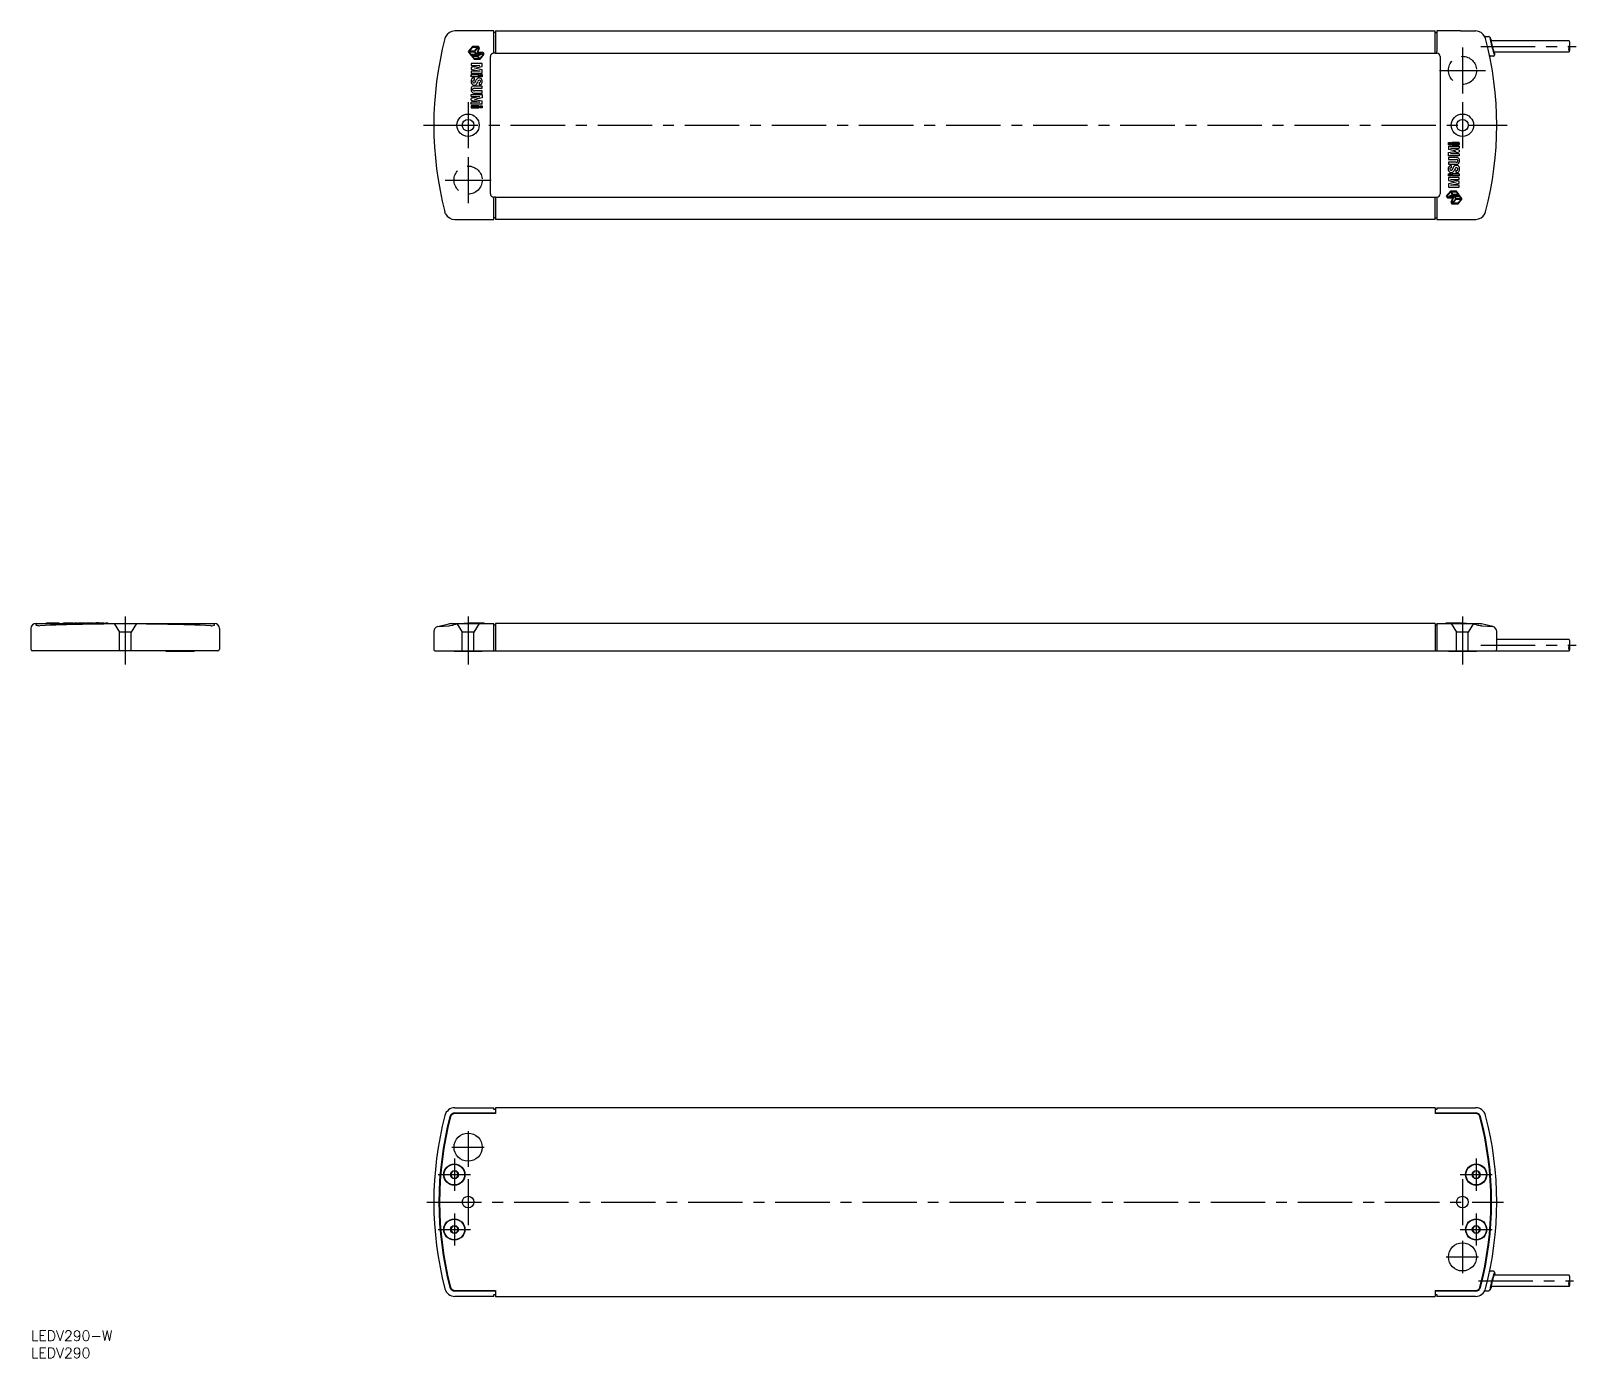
# Model space of a CAD drawing. Extents: x 0 to 451, y -8 to 379.
import ezdxf

# ---------------------------------------------------------------- set-up
doc = ezdxf.new("R2010")
doc.units = 0
doc.header["$LTSCALE"] = 0.5
doc.linetypes.add('CENTER', pattern=[50.8, 31.75, -6.35, 6.35, -6.35])
doc.linetypes.add('DASHED', pattern=[19.05, 12.7, -6.35])
for name, color, linetype in [('MSM_CENTER', 1, 'CENTER'), ('MSM_CONTINUOUS', 7, 'CONTINUOUS'), ('MSM_DASHED', 4, 'DASHED'), ('MSM_NARROW', 5, 'CONTINUOUS'), ('MSM_PART_NUMBER', 7, 'CONTINUOUS')]:
    doc.layers.add(name, color=color, linetype=linetype)
doc.styles.get("Standard").update_dxf_attribs({"font": 'txt.shx', "height": 3, "bigfont": 'bigfont.shx'})

# ---------------------------------------------------------------- blocks, each defined once
blk = doc.blocks.new('*U1')
at = {"layer": 'MSM_PART_NUMBER'}
blk.add_text('LEDV290', height=3, dxfattribs=at).set_placement((0, -8))
blk = doc.blocks.new('*U2')
at = {"layer": 'MSM_PART_NUMBER'}
blk.add_text('LEDV290-W', height=3, dxfattribs=at).set_placement((0, -3))

msp = doc.modelspace()

# ---------------------------------------------------------------- linework, layer by layer
at = {"layer": 'MSM_CENTER'}
for p, q in [((417.5, 374.19), (417.5, 360.79)), ((422.88, 374.49), (450.64, 374.49)), ((410.8, 367.49), (424.2, 367.49)), ((127.5, 358.19), (127.5, 344.79)), ((417.5, 358.19), (417.5, 344.79)), ((114.5, 351.49), (430.5, 351.49)), ((127.5, 342.19), (127.5, 328.79)), ((120.8, 335.49), (134.2, 335.49)), ((27.5, 208.22), (27.5, 194.22)), ((127.5, 208.22), (127.5, 194.22)), ((417.5, 208.22), (417.5, 194.22)), ((422.88, 199.87), (450.64, 199.87)), ((127.5, 58.2), (127.5, 47.8)), ((122.8, 53.5), (132.2, 53.5)), ((123.5, 50.2), (123.5, 40.8)), ((421.5, 50.2), (421.5, 40.8)), ((118.8, 45.5), (128.2, 45.5)), ((416.8, 45.5), (426.2, 45.5)), ((127.5, 44.2), (127.5, 30.8)), ((417.5, 44.2), (417.5, 30.8)), ((115.5, 37.5), (429.5, 37.5)), ((123.5, 34.2), (123.5, 24.8)), ((421.5, 34.2), (421.5, 24.8)), ((118.8, 29.5), (128.2, 29.5)), ((416.8, 29.5), (426.2, 29.5)), ((417.5, 26.2), (417.5, 16.8)), ((412.8, 21.5), (422.2, 21.5)), ((422.14, 14.5), (449.91, 14.5))]:
    msp.add_line(p, q, dxfattribs=at)
at = {"layer": 'MSM_CONTINUOUS'}
for p, q in [((128.03, 378.99), (123.6, 378.97)), ((135, 378.99), (128.03, 378.99)), ((135, 372.99), (135, 378.99)), ((135.5, 378.99), (409.5, 378.99)), ((135.5, 378.99), (135.5, 372.49)), ((409.5, 372.49), (409.5, 378.99)), ((416.97, 378.99), (410, 378.99)), ((410, 378.99), (410, 372.99)), ((416.97, 378.99), (421.4, 378.97)), ((120.96, 377.31), (120.74, 376.75)), ((128.78, 374.46), (127.55, 372.99)), ((127.87, 373.08), (128.86, 374.27)), ((130.55, 374.46), (128.78, 374.46)), ((128.86, 374.27), (130.29, 374.27)), ((130.29, 374.27), (129.3, 373.08)), ((129.46, 372.97), (130.49, 374.21)), ((130.49, 374.21), (130.64, 374)), ((130.87, 374.03), (130.55, 374.46)), ((135.5, 378.49), (135, 378.49)), ((409.5, 378.49), (410, 378.49)), ((424.26, 376.75), (424.04, 377.31)), ((424.21, 377.33), (424.06, 377.28)), ((424.24, 377.34), (424.21, 377.33)), ((424.24, 377.34), (425.2, 377.34)), ((425.2, 377.34), (425.21, 377.34)), ((425.34, 377.29), (425.28, 377.32)), ((425.53, 377.15), (425.34, 377.29)), ((425.51, 377.15), (425.51, 377.15)), ((425.53, 377.15), (425.51, 377.15)), ((425.88, 376.42), (425.76, 376.73)), ((448.64, 376.14), (425.81, 376.14)), ((425.88, 376.42), (425.89, 376.4)), ((425.96, 376.14), (425.89, 376.4)), ((127.55, 372.99), (128.32, 371.96)), ((127.86, 372.89), (129.29, 372.89)), ((128.4, 372.16), (127.86, 372.89)), ((129.3, 373.08), (127.87, 373.08)), ((128.32, 371.96), (128.8, 371.96)), ((129.83, 372.16), (128.4, 372.16)), ((128.8, 371.96), (128.46, 371.77)), ((128.46, 371.77), (129.24, 370.73)), ((128.78, 371.65), (130.21, 371.65)), ((129.32, 370.92), (128.78, 371.65)), ((129, 371.85), (129.23, 371.96)), ((130.24, 371.85), (129, 371.85)), ((129.23, 371.96), (130.08, 371.96)), ((129.24, 370.73), (130.98, 370.73)), ((129.29, 372.89), (129.83, 372.16)), ((130.75, 370.92), (129.32, 370.92)), ((129.99, 372.26), (129.46, 372.97)), ((130.64, 374), (129.99, 372.26)), ((130.08, 371.96), (130.28, 372.48)), ((130.21, 371.65), (130.75, 370.92)), ((131.45, 372.48), (130.24, 371.85)), ((130.28, 372.48), (131.45, 372.48)), ((130.35, 372.67), (130.87, 374.03)), ((131.88, 372.67), (130.35, 372.67)), ((130.39, 371.71), (131.8, 372.45)), ((130.95, 370.97), (130.39, 371.71)), ((131.98, 372.21), (130.95, 370.97)), ((130.98, 370.73), (132.22, 372.21)), ((131.8, 372.45), (131.98, 372.21)), ((132.22, 372.21), (131.88, 372.67)), ((134, 331.49), (134, 371.49)), ((135, 372.49), (135, 372.99)), ((135.5, 372.49), (135, 372.49)), ((135.5, 372.49), (410, 372.49)), ((410, 372.49), (410, 372.99)), ((411, 371.49), (411, 331.49)), ((425.48, 371.78), (425.38, 371.95)), ((426.53, 371.64), (425.69, 371.64)), ((426.53, 371.64), (426.55, 371.64)), ((426.55, 371.64), (426.58, 371.64)), ((426.58, 371.64), (426.66, 371.67)), ((426.66, 371.67), (426.71, 371.72)), ((448.64, 372.84), (426.69, 372.84)), ((426.71, 371.72), (426.88, 371.94)), ((426.87, 372.77), (426.85, 372.84)), ((426.91, 372.45), (426.87, 372.77)), ((426.87, 371.94), (426.88, 371.94)), ((426.88, 371.94), (426.89, 371.95)), ((426.88, 371.94), (426.89, 371.95)), ((426.91, 372.45), (426.92, 372.43)), ((426.93, 372.36), (426.92, 372.43)), ((131.58, 369.52), (128.42, 369.52)), ((128.42, 369.52), (128.42, 368.94)), ((130.94, 368.94), (128.42, 368.37)), ((128.42, 368.94), (130.94, 368.94)), ((128.42, 368.37), (128.42, 367.87)), ((128.42, 367.87), (130.98, 367.3)), ((128.42, 367.3), (128.42, 366.72)), ((130.98, 367.3), (128.42, 367.3)), ((128.42, 366.72), (131.58, 366.72)), ((128.42, 366.27), (130.62, 366.27)), ((128.42, 365.63), (128.42, 366.27)), ((130.62, 365.63), (128.42, 365.63)), ((130.54, 366.19), (128.5, 366.19)), ((128.5, 365.72), (128.5, 366.19)), ((128.5, 365.72), (130.54, 365.72)), ((129.41, 365.3), (129.28, 365.3)), ((129.35, 368.12), (131.58, 368.57)), ((131.58, 367.66), (129.35, 368.12)), ((129.41, 364.67), (129.41, 365.3)), ((130.54, 365.72), (130.54, 366.19)), ((130.62, 366.27), (130.62, 365.63)), ((130.91, 366.27), (131.58, 366.27)), ((130.91, 365.63), (130.91, 366.27)), ((131.58, 365.63), (130.91, 365.63)), ((131.5, 366.19), (130.99, 366.19)), ((130.99, 366.19), (130.99, 365.72)), ((130.99, 365.72), (131.5, 365.72)), ((131.5, 365.72), (131.5, 366.19)), ((131.58, 368.57), (131.58, 369.52)), ((131.58, 366.72), (131.58, 367.66)), ((131.58, 366.27), (131.58, 365.63)), ((129.31, 364.67), (129.41, 364.67)), ((129.37, 362.26), (131.58, 362.26)), ((131.58, 361.51), (129.37, 361.51)), ((131.58, 362.89), (129.38, 362.89)), ((129.38, 360.88), (131.58, 360.88)), ((130.16, 363.8), (130.38, 364.29)), ((130.7, 363.91), (130.7, 363.3)), ((130.7, 363.3), (130.79, 363.3)), ((131.58, 362.26), (131.58, 362.89)), ((131.58, 360.88), (131.58, 361.51)), ((128.42, 359.84), (128.42, 360.43)), ((128.42, 360.43), (131.58, 360.43)), ((128.42, 359.84), (130.95, 359.84)), ((130.95, 359.84), (128.42, 359.27)), ((128.42, 358.78), (128.42, 359.27)), ((128.42, 358.78), (130.96, 358.21)), ((128.42, 357.62), (128.42, 358.21)), ((130.96, 358.21), (128.42, 358.21)), ((131.58, 357.62), (128.42, 357.62)), ((128.42, 357.17), (128.42, 356.54)), ((130.62, 357.17), (128.42, 357.17)), ((128.42, 356.54), (130.62, 356.54)), ((128.5, 356.62), (128.5, 357.09)), ((128.5, 357.09), (130.54, 357.09)), ((130.54, 356.62), (128.5, 356.62)), ((131.58, 359.48), (129.35, 359.02)), ((129.35, 359.02), (131.58, 358.56)), ((130.54, 357.09), (130.54, 356.62)), ((130.62, 356.54), (130.62, 357.17)), ((130.91, 356.54), (130.91, 357.17)), ((130.91, 357.17), (131.58, 357.17)), ((131.58, 356.54), (130.91, 356.54)), ((131.5, 357.09), (130.99, 357.09)), ((130.99, 357.09), (130.99, 356.62)), ((130.99, 356.62), (131.5, 356.62)), ((131.5, 356.62), (131.5, 357.09)), ((131.58, 360.43), (131.58, 359.48)), ((131.58, 357.62), (131.58, 358.56)), ((131.58, 357.17), (131.58, 356.54)), ((413.42, 346.45), (414.09, 346.45)), ((413.42, 345.81), (413.42, 346.45)), ((414.09, 345.81), (413.42, 345.81)), ((413.42, 345.36), (413.42, 344.42)), ((413.42, 345.36), (416.58, 345.36)), ((415.65, 343.97), (413.42, 344.42)), ((413.42, 343.51), (415.65, 343.97)), ((413.42, 342.56), (413.42, 343.51)), ((416.58, 342.56), (413.42, 342.56)), ((414.01, 346.37), (413.5, 346.37)), ((413.5, 346.37), (413.5, 345.9)), ((413.5, 345.9), (414.01, 345.9)), ((414.01, 345.9), (414.01, 346.37)), ((416.58, 344.21), (414.04, 344.78)), ((414.04, 344.78), (416.58, 344.78)), ((414.05, 343.15), (416.58, 343.71)), ((416.58, 343.14), (414.05, 343.15)), ((414.09, 346.45), (414.09, 345.81)), ((414.38, 346.45), (414.38, 345.81)), ((416.58, 346.45), (414.38, 346.45)), ((414.38, 345.81), (416.58, 345.81)), ((414.46, 346.37), (416.5, 346.37)), ((414.46, 345.9), (414.46, 346.37)), ((416.5, 345.9), (414.46, 345.9)), ((416.5, 346.37), (416.5, 345.9)), ((416.58, 345.81), (416.58, 346.45)), ((416.58, 345.36), (416.58, 344.78)), ((416.58, 344.21), (416.58, 343.71)), ((416.58, 343.14), (416.58, 342.56)), ((413.42, 342.11), (413.42, 341.47)), ((415.62, 342.11), (413.42, 342.11)), ((413.42, 341.47), (415.63, 341.47)), ((415.63, 340.73), (413.42, 340.73)), ((413.42, 340.73), (413.42, 340.09)), ((413.42, 340.09), (415.62, 340.09)), ((414.3, 339.68), (414.21, 339.68)), ((414.3, 339.07), (414.3, 339.68)), ((414.84, 339.18), (414.62, 338.69)), ((415.69, 338.32), (415.59, 338.32)), ((415.59, 338.32), (415.59, 337.68)), ((413.42, 336.72), (413.42, 337.36)), ((413.42, 337.36), (414.09, 337.36)), ((414.09, 336.72), (413.42, 336.72)), ((413.42, 336.27), (413.42, 335.33)), ((416.58, 336.27), (413.42, 336.27)), ((413.42, 335.33), (415.65, 334.86)), ((415.65, 334.86), (413.42, 334.41)), ((413.42, 334.41), (413.42, 333.47)), ((414.01, 337.27), (413.5, 337.27)), ((413.5, 337.27), (413.5, 336.8)), ((413.5, 336.8), (414.01, 336.8)), ((414.01, 336.8), (414.01, 337.27)), ((414.02, 335.69), (416.58, 335.69)), ((416.58, 335.12), (414.02, 335.69)), ((414.06, 334.05), (416.58, 334.62)), ((416.58, 334.05), (414.06, 334.05)), ((414.09, 337.36), (414.09, 336.72)), ((414.38, 336.72), (414.38, 337.36)), ((414.38, 337.36), (416.58, 337.36)), ((416.58, 336.72), (414.38, 336.72)), ((416.5, 337.27), (414.46, 337.27)), ((414.46, 337.27), (414.46, 336.8)), ((414.46, 336.8), (416.5, 336.8)), ((415.59, 337.68), (415.72, 337.68)), ((416.5, 337.27), (416.5, 336.8)), ((416.58, 337.36), (416.58, 336.72)), ((416.58, 335.69), (416.58, 336.27)), ((416.58, 334.62), (416.58, 335.12)), ((416.58, 333.47), (416.58, 334.05)), ((135.5, 330.49), (135, 330.49)), ((135, 329.99), (135, 330.49)), ((135, 323.99), (135, 329.99)), ((135.5, 330.49), (410, 330.49)), ((135.5, 330.49), (135.5, 323.99)), ((409.5, 323.99), (409.5, 330.49)), ((410, 330.49), (410, 323.99)), ((414.02, 332.26), (412.78, 330.78)), ((412.78, 330.78), (413.12, 330.32)), ((413.02, 330.78), (414.05, 332.02)), ((413.2, 330.54), (413.02, 330.78)), ((413.12, 330.32), (414.65, 330.32)), ((414.61, 331.28), (413.2, 330.54)), ((413.42, 333.47), (416.58, 333.47)), ((413.55, 330.51), (414.76, 331.14)), ((414.72, 330.51), (413.55, 330.51)), ((415.76, 332.26), (414.02, 332.26)), ((414.05, 332.02), (414.61, 331.28)), ((414.65, 330.32), (414.13, 328.95)), ((414.79, 331.34), (414.25, 332.06)), ((414.25, 332.06), (415.68, 332.06)), ((414.36, 328.99), (415.01, 330.73)), ((414.51, 328.78), (414.36, 328.99)), ((415.54, 330.02), (414.51, 328.78)), ((414.71, 328.72), (415.7, 329.91)), ((414.92, 331.03), (414.72, 330.51)), ((414.76, 331.14), (416, 331.14)), ((416.22, 331.34), (414.79, 331.34)), ((415.77, 331.02), (414.92, 331.03)), ((415.01, 330.73), (415.54, 330.02)), ((415.17, 330.83), (416.6, 330.83)), ((415.71, 330.1), (415.17, 330.83)), ((415.68, 332.06), (416.22, 331.34)), ((415.7, 329.91), (417.13, 329.91)), ((417.14, 330.1), (415.71, 330.1)), ((416.54, 331.21), (415.76, 332.26)), ((416, 331.14), (415.77, 331.02)), ((417.13, 329.91), (416.14, 328.72)), ((416.2, 331.02), (416.54, 331.21)), ((416.68, 331.02), (416.2, 331.02)), ((416.22, 328.53), (417.45, 329.99)), ((416.6, 330.83), (417.14, 330.1)), ((417.45, 329.99), (416.68, 331.02)), ((120.96, 325.67), (120.74, 326.24)), ((135.5, 324.49), (135, 324.49)), ((409.5, 324.49), (410, 324.49)), ((414.13, 328.95), (414.45, 328.53)), ((414.45, 328.53), (416.22, 328.53)), ((416.14, 328.72), (414.71, 328.72)), ((424.05, 325.67), (424.26, 326.24)), ((128.03, 323.99), (135, 323.99)), ((409.5, 323.99), (135.5, 323.99)), ((410, 323.99), (416.97, 323.99)), ((416.97, 323.99), (421.4, 324.02)), ((0, 204.72), (0, 198.72)), ((1.5, 206.22), (53.5, 206.22)), ((4.54, 206.22), (4.54, 206.42)), ((4.54, 206.42), (8.26, 206.42)), ((6, 206.22), (6, 206.42)), ((7.03, 206.22), (7.03, 206.42)), ((7.22, 206.22), (7.22, 206.42)), ((8.26, 206.22), (8.26, 206.42)), ((9.47, 206.22), (9.47, 206.42)), ((9.47, 206.42), (12.28, 206.42)), ((10.06, 206.22), (10.06, 206.42)), ((10.63, 206.22), (10.63, 206.42)), ((11.12, 206.22), (11.12, 206.42)), ((11.69, 206.22), (11.69, 206.42)), ((12.28, 206.22), (12.28, 206.42)), ((12.72, 206.22), (12.72, 206.42)), ((12.72, 206.42), (13.36, 206.42)), ((13.36, 206.22), (13.36, 206.42)), ((13.69, 206.22), (13.69, 206.42)), ((13.69, 206.42), (15.79, 206.42)), ((13.69, 206.37), (15.79, 206.37)), ((14.74, 206.22), (14.74, 206.42)), ((15.79, 206.42), (15.79, 206.37)), ((15.79, 206.22), (15.79, 206.37)), ((16.1, 206.22), (16.1, 206.42)), ((16.1, 206.42), (18.12, 206.42)), ((16.1, 206.37), (18.12, 206.37)), ((18.12, 206.22), (18.12, 206.42)), ((18.57, 206.22), (18.57, 206.42)), ((18.57, 206.42), (21.37, 206.42)), ((19.15, 206.22), (19.15, 206.42)), ((19.72, 206.37), (19.15, 206.37)), ((19.72, 206.22), (19.72, 206.42)), ((20.22, 206.22), (20.22, 206.42)), ((20.79, 206.22), (20.79, 206.42)), ((21.37, 206.22), (21.37, 206.42)), ((21.82, 206.42), (22.46, 206.42)), ((21.82, 206.22), (21.82, 206.42)), ((22.46, 206.22), (22.46, 206.42)), ((55, 204.72), (55, 198.72)), ((117.5, 203.83), (117.5, 198.72)), ((118.65, 205.29), (121.91, 206.08)), ((118.65, 205.29), (121.85, 205.55)), ((121.85, 205.55), (121.95, 205.56)), ((122.75, 206.22), (128.03, 206.22)), ((127.55, 206.22), (127.55, 206.42)), ((127.55, 206.42), (132.22, 206.42)), ((128.03, 206.22), (135, 206.22)), ((128.32, 206.22), (128.32, 206.42)), ((128.37, 206.42), (128.37, 206.22)), ((128.37, 206.37), (128.42, 206.37)), ((128.42, 206.22), (128.42, 206.42)), ((130.62, 206.42), (130.62, 206.22)), ((130.91, 206.22), (130.91, 206.42)), ((131.58, 206.42), (131.58, 206.22)), ((131.58, 206.37), (131.64, 206.37)), ((131.64, 206.22), (131.64, 206.42)), ((132.22, 206.22), (132.22, 206.42)), ((135, 198.22), (135, 206.22)), ((135.5, 205.72), (135, 205.72)), ((409.5, 206.22), (135.5, 206.22)), ((135.5, 206.22), (135.5, 198.22)), ((409.5, 206.22), (409.5, 198.22)), ((410, 205.72), (409.5, 205.72)), ((410, 206.22), (422.25, 206.22)), ((410, 206.22), (410, 198.22)), ((412.78, 206.22), (412.78, 206.42)), ((412.78, 206.42), (417.45, 206.42)), ((413.12, 206.42), (413.12, 206.22)), ((414.13, 206.42), (414.13, 206.22)), ((414.45, 206.42), (414.45, 206.22)), ((416.22, 206.42), (416.22, 206.22)), ((417.45, 206.42), (417.45, 206.22)), ((423.15, 205.55), (423.05, 205.56)), ((426.35, 205.29), (423.09, 206.08)), ((423.15, 205.55), (426.35, 205.29)), ((427.5, 198.72), (427.5, 203.83)), ((448.64, 201.52), (427.5, 201.52)), ((54.5, 198.22), (0.5, 198.22)), ((39.4, 198.02), (39.4, 198.22)), ((47.6, 198.02), (39.4, 198.02)), ((47.6, 198.02), (47.6, 198.22)), ((118, 198.22), (448.64, 198.22)), ((123.4, 198.02), (123.4, 198.22)), ((131.6, 198.02), (123.4, 198.02)), ((131.6, 198.22), (131.6, 198.02)), ((413.4, 198.02), (413.4, 198.22)), ((421.6, 198.02), (413.4, 198.02)), ((421.6, 198.22), (421.6, 198.02)), ((123.65, 65), (135, 65)), ((123.65, 63.5), (135.5, 63.5)), ((135.5, 63.3), (123.65, 63.3)), ((135, 64.5), (135, 65)), ((135.5, 64.5), (135, 64.5)), ((135.5, 65), (135.5, 63.3)), ((409.5, 65), (135.5, 65)), ((409.5, 65), (409.5, 63.3)), ((410, 64.5), (409.5, 64.5)), ((409.5, 63.5), (421.35, 63.5)), ((421.35, 63.3), (409.5, 63.3)), ((410, 65), (410, 64.5)), ((410, 65), (421.35, 65)), ((122.92, 46.5), (122.35, 45.5)), ((122.35, 45.5), (122.92, 44.5)), ((124.08, 46.5), (122.92, 46.5)), ((124.65, 45.5), (124.08, 46.5)), ((124.08, 44.5), (124.65, 45.5)), ((420.92, 46.5), (420.35, 45.5)), ((420.35, 45.5), (420.92, 44.5)), ((422.08, 46.5), (420.92, 46.5)), ((422.65, 45.5), (422.08, 46.5)), ((422.08, 44.5), (422.65, 45.5)), ((122.92, 44.5), (124.08, 44.5)), ((420.92, 44.5), (422.08, 44.5)), ((122.92, 30.5), (122.35, 29.5)), ((122.35, 29.5), (122.92, 28.5)), ((124.08, 30.5), (122.92, 30.5)), ((122.92, 28.5), (124.08, 28.5)), ((124.65, 29.5), (124.08, 30.5)), ((124.08, 28.5), (124.65, 29.5)), ((420.92, 30.5), (420.35, 29.5)), ((420.35, 29.5), (420.92, 28.5)), ((422.08, 30.5), (420.92, 30.5)), ((420.92, 28.5), (422.08, 28.5)), ((422.65, 29.5), (422.08, 30.5)), ((422.08, 28.5), (422.65, 29.5)), ((425.48, 17.22), (425.38, 17.04)), ((426.53, 17.36), (425.69, 17.36)), ((426.53, 17.36), (426.55, 17.36)), ((426.55, 17.36), (426.58, 17.35)), ((426.58, 17.35), (426.66, 17.32)), ((426.66, 17.32), (426.71, 17.27)), ((448.64, 16.15), (426.69, 16.15)), ((426.71, 17.27), (426.88, 17.06)), ((426.87, 16.23), (426.85, 16.15)), ((426.87, 17.05), (426.88, 17.05)), ((426.91, 16.54), (426.87, 16.23)), ((426.88, 17.06), (426.89, 17.05)), ((426.88, 17.05), (426.89, 17.05)), ((426.91, 16.54), (426.92, 16.57)), ((426.93, 16.63), (426.92, 16.57)), ((123.65, 11.7), (135.5, 11.7)), ((135.5, 11.5), (123.65, 11.5)), ((135, 10), (123.65, 10)), ((135, 10.5), (135.5, 10.5)), ((135, 10), (135, 10.5)), ((135.5, 11.7), (135.5, 10)), ((135.5, 10), (409.5, 10)), ((409.5, 11.7), (421.35, 11.7)), ((409.5, 11.7), (409.5, 10)), ((421.35, 11.5), (409.5, 11.5)), ((409.5, 10.5), (410, 10.5)), ((410, 10.5), (410, 10)), ((421.35, 10), (410, 10)), ((424.21, 11.66), (424.06, 11.71)), ((424.24, 11.66), (424.21, 11.66)), ((424.24, 11.66), (425.2, 11.66)), ((425.2, 11.66), (425.21, 11.66)), ((425.34, 11.71), (425.28, 11.67)), ((425.53, 11.85), (425.34, 11.71)), ((425.53, 11.85), (425.51, 11.84)), ((425.51, 11.84), (425.51, 11.84)), ((425.88, 12.57), (425.76, 12.26)), ((448.64, 12.85), (425.81, 12.85)), ((425.88, 12.57), (425.89, 12.6)), ((425.96, 12.85), (425.89, 12.6))]:
    msp.add_line(p, q, dxfattribs=at)
for centre, radius in [((127.5, 351.49), 3.25), ((127.5, 351.49), 1.7), ((417.5, 351.49), 3.25), ((417.5, 351.49), 1.7), ((127.5, 53.5), 4.1), ((123.5, 45.5), 3.1), ((123.5, 45.5), 3), ((123.5, 45.5), 1.15), ((421.5, 45.5), 3.1), ((421.5, 45.5), 3), ((421.5, 45.5), 1.15), ((127.5, 37.5), 1.7), ((417.5, 37.5), 1.7), ((123.5, 29.5), 3.1), ((123.5, 29.5), 3), ((421.5, 29.5), 3.1), ((421.5, 29.5), 3), ((123.5, 29.5), 1.15), ((421.5, 29.5), 1.15), ((417.5, 21.5), 4.1)]:
    msp.add_circle(centre, radius, dxfattribs=at)
for centre, radius, start, end in [((123.66, 375.93), 3.04, 91.1667, 152.9508), ((421.34, 375.93), 3.04, 27.0641, 88.8182), ((217.5, 351.49), 100, 165.3699, 194.6301), ((327.5, 351.49), 100, 345.3699, 14.6301), ((425.2, 377.13), 0.204, 77.5013, 88.1091), ((425.2, 377.13), 0.203, 71.0943, 77.4906), ((425.09, 376.68), 0.666, 73.2461, 74.3769), ((425.7, 377.11), 0.203, 170.9036, 191.1425), ((425.51, 377.14), 0.0115, 87.0956, 169.9471), ((429.63, 377.44), 4.15, 185.1332, 193.805), ((425.25, 376.82), 0.43, 22.6972, 50.0925), ((464.88, 384.79), 40.16, 191.9797, 195.9707), ((423.27, 375.76), 2.68, 21.1966, 27.1253), ((425.82, 376.14), 0.0114, 4.5337, 175.4663), ((428.2, 376.27), 2.4, 183.105, 188.101), ((448.04, 380.37), 22.65, 191.2853, 196.4394), ((135, 371.49), 1, 90, 180), ((410, 371.49), 1, 0, 90), ((425.79, 371.96), 0.362, 209.2947, 227.582), ((425.69, 371.85), 0.217, 229.7229, 269.7435), ((453.08, 381.02), 27.78, 195.203, 198.4203), ((444.88, 379.3), 19.32, 196.043, 198.6899), ((413.7, 367.96), 13.87, 20.5904, 21.7676), ((426.72, 372.84), 0.034, 186.9264, 358.1508), ((431.46, 374.04), 5.06, 200.7335, 203.8537), ((426.89, 372), 0.0612, 187.5444, 248.0831), ((426.6, 372.13), 0.34, 326.8981, 345.914), ((424.47, 372.06), 2.48, 3.9288, 7.1497), ((426.26, 372.17), 0.686, 350.1879, 4.9172), ((129.24, 364.42), 0.885, 87.626, 190.7568), ((130.8, 364.31), 1.01, 125.9424, 157.2937), ((130.71, 364.34), 0.937, 354.95, 122.7407), ((129.29, 364.11), 0.931, 171.4215, 319.4541), ((130.09, 361.91), 1.72, 166.4537, 200.7013), ((129.02, 362.22), 0.611, 117.3001, 171.2266), ((129.12, 361.63), 0.713, 207.603, 249.8797), ((129.32, 361.61), 1.29, 87.3391, 116.4065), ((129.18, 364.22), 0.36, 175.2103, 221.9576), ((129.28, 361.87), 0.463, 148.0949, 189.8164), ((129.17, 361.88), 0.356, 194.155, 272.9259), ((129.23, 364.27), 0.406, 78.4101, 182.0862), ((129.33, 362.14), 1.27, 248.6364, 271.9609), ((129.29, 361.64), 0.624, 82.2144, 130.3657), ((129.22, 364.31), 0.448, 227.1625, 279.2308), ((129.36, 363.03), 1.52, 263.5132, 270.6339), ((129.26, 364.27), 0.401, 275.0012, 326.2428), ((127.24, 365.4), 2.72, 330.1705, 345.1409), ((128.7, 364.43), 1.6, 324.7806, 336.862), ((130.84, 364.18), 0.483, 124.7274, 166.1173), ((130.8, 364.05), 0.569, 68.7354, 113.3468), ((130.74, 364.53), 0.621, 266.7095, 302.4), ((130.82, 364.14), 0.833, 268.2621, 8.4946), ((130.83, 364.27), 0.354, 312.4272, 61.6349), ((414.18, 338.85), 0.833, 88.2628, 188.4952), ((414.29, 338.65), 0.937, 174.9506, 302.7413), ((414.17, 338.72), 0.354, 132.4278, 241.6355), ((414.26, 338.45), 0.621, 86.7101, 122.4006), ((414.2, 338.93), 0.569, 248.736, 293.3474), ((414.16, 338.81), 0.483, 304.728, 346.1179), ((414.2, 338.68), 1.01, 305.943, 337.2943), ((416.3, 338.56), 1.6, 144.7812, 156.8626), ((415.71, 338.87), 0.931, 351.4221, 139.4547), ((417.76, 337.59), 2.72, 150.1711, 165.1415), ((415.74, 338.72), 0.401, 95.0018, 146.2434), ((415.67, 340.85), 1.27, 68.637, 91.9616), ((415.68, 341.38), 1.29, 267.3397, 296.4071), ((415.64, 339.95), 1.52, 83.5138, 90.6345), ((415.71, 341.35), 0.624, 262.215, 310.3663), ((415.77, 338.72), 0.406, 258.4107, 2.0868), ((415.78, 338.68), 0.448, 47.1631, 99.2314), ((415.76, 338.57), 0.885, 267.6266, 10.7574), ((415.83, 341.11), 0.356, 14.1556, 92.9265), ((415.82, 338.76), 0.36, 355.2109, 41.9582), ((415.72, 341.12), 0.463, 328.0955, 9.817), ((415.88, 341.36), 0.713, 27.6036, 69.8803), ((415.98, 340.77), 0.611, 297.3007, 351.2272), ((414.91, 341.08), 1.72, 346.4543, 20.7019), ((135, 331.49), 1, 180, 270), ((410, 331.49), 1, 270, 360), ((123.66, 327.05), 3.04, 207.0641, 268.8182), ((421.33, 327.07), 3.05, 271.2483, 332.7115), ((126.94, 526.11), 202.12, 269.0537, 270.311), ((1.5, 204.72), 1.5, 90, 180), ((3.11, 205.84), 1.67, 167.0034, 180.5957), ((1.58, 205.86), 0.14, 194.0441, 237.1767), ((2.07, 206.86), 1.25, 242.8705, 261.4881), ((2.61, 209.56), 4.01, 259.6406, 269.3484), ((26.8, -351.26), 557.34, 89.9282, 92.4927), ((27.77, -371.82), 577.9, 87.55321, 90.02695), ((52.33, 210.85), 5.3, 271.2082, 274.2279), ((52.57, 208.1), 2.54, 273.3175, 290.155), ((53.41, 205.86), 0.152, 284.911, 344.5966), ((53.5, 204.72), 1.5, 360, 90), ((53.49, 206.19), 0.0314, 10.8074, 73.6218), ((52.16, 205.87), 1.4, 357.9997, 13.2882), ((119.01, 203.83), 1.51, 103.6264, 179.8387), ((124.12, 195.51), 10.79, 97.3041, 101.8202), ((98.67, 338.32), 134.78, 279.949, 280.5679), ((127.95, 179.42), 26.79, 89.8302, 99.8154), ((416.98, 177.83), 28.39, 85.3174, 90.0295), ((416.77, 177.29), 28.94, 80.37, 84.9919), ((447.96, 347.15), 143.76, 259.4412, 260.0215), ((420.88, 195.51), 10.79, 78.1798, 82.6958), ((425.99, 203.83), 1.51, 0.1618, 76.3713), ((0.5, 198.72), 0.5, 180, 270), ((54.5, 198.72), 0.5, 270, 0), ((118, 198.72), 0.5, 179.9992, 270.0003), ((427, 198.72), 0.5, 270, 0), ((123.65, 62), 3, 90, 165.3699), ((123.65, 62), 1.5, 90, 165.3699), ((123.65, 62), 1.3, 90, 165.3699), ((421.35, 62), 3, 14.6301, 90), ((421.35, 62), 1.5, 14.6301, 90), ((421.35, 62), 1.3, 14.6301, 90), ((217.5, 37.5), 100, 165.3699, 194.6301), ((217.5, 37.5), 98.5, 165.3699, 194.6301), ((217.5, 37.5), 98.3, 165.3699, 194.6301), ((327.5, 37.5), 98.3, 345.3699, 14.6301), ((327.5, 37.5), 98.5, 345.3699, 14.6301), ((327.5, 37.5), 100, 345.3699, 14.6301), ((425.79, 17.04), 0.362, 132.418, 150.7053), ((425.69, 17.14), 0.217, 90.2565, 130.2771), ((464.88, 4.21), 40.16, 164.0293, 168.0203), ((448.04, 8.62), 22.65, 163.5606, 168.7147), ((453.08, 7.97), 27.78, 161.5797, 164.797), ((444.88, 9.7), 19.32, 161.3101, 163.957), ((413.7, 21.03), 13.87, 338.2324, 339.4096), ((426.72, 16.15), 0.034, 1.8492, 173.0736), ((431.46, 14.96), 5.06, 156.1463, 159.2665), ((426.89, 17), 0.0612, 111.9169, 172.4556), ((426.6, 16.86), 0.34, 14.086, 33.1019), ((426.26, 16.83), 0.686, 355.0828, 9.8121), ((424.47, 16.94), 2.48, 352.8503, 356.0712), ((123.65, 13), 3, 194.6301, 270), ((123.65, 13), 1.5, 194.6301, 270), ((123.65, 13), 1.3, 194.6301, 269.9999), ((421.35, 13), 1.3, 270, 345.3699), ((421.35, 13), 1.5, 270, 345.3699), ((421.35, 13), 3, 270, 345.3699), ((425.2, 11.86), 0.204, 271.8909, 282.4987), ((425.2, 11.86), 0.203, 282.5094, 288.9057), ((425.09, 12.31), 0.666, 285.6231, 286.7539), ((425.7, 11.88), 0.203, 168.8575, 189.0964), ((429.63, 11.55), 4.15, 166.195, 174.8668), ((425.51, 11.85), 0.0115, 190.0529, 272.9044), ((425.25, 12.18), 0.43, 309.9058, 337.303), ((423.27, 13.23), 2.68, 332.8747, 338.8034), ((428.2, 12.72), 2.4, 171.899, 176.895), ((425.82, 12.85), 0.0114, 184.5337, 355.4663)]:
    msp.add_arc(centre, radius, start, end, dxfattribs=at)
at = {"layer": 'MSM_DASHED'}
for p, q in [((24.25, 206.22), (25.8, 203.72)), ((29.2, 203.72), (25.8, 203.72)), ((25.8, 198.22), (25.8, 203.72)), ((30.75, 206.22), (29.2, 203.72)), ((29.2, 198.22), (29.2, 203.72)), ((124.25, 206.22), (125.8, 203.72)), ((129.2, 203.72), (125.8, 203.72)), ((125.8, 198.22), (125.8, 203.72)), ((130.75, 206.22), (129.2, 203.72)), ((129.2, 198.22), (129.2, 203.72)), ((414.25, 206.22), (415.8, 203.72)), ((419.2, 203.72), (415.8, 203.72)), ((415.8, 198.22), (415.8, 203.72)), ((420.75, 206.22), (419.2, 203.72)), ((419.2, 198.22), (419.2, 203.72))]:
    msp.add_line(p, q, dxfattribs=at)
for centre in [(417.5, 367.49), (127.5, 335.49)]:
    msp.add_circle(centre, 4.1, dxfattribs=at)
at = {"layer": 'MSM_NARROW'}
for centre, start, end in [((450.35, 373.67), 154.2356, 205.7644), ((446.94, 375.32), 334.2356, 25.7644), ((446.94, 373.67), 334.2356, 25.7644), ((450.35, 199.04), 154.2356, 205.7644), ((446.94, 200.69), 334.2356, 25.7644), ((446.94, 199.04), 334.2356, 25.7644), ((450.35, 13.67), 154.2356, 205.7644), ((446.94, 15.32), 334.2356, 25.7644), ((446.94, 13.67), 334.2356, 25.7644)]:
    msp.add_arc(centre, 1.9, start, end, dxfattribs=at)

# ---------------------------------------------------------------- block references
at = {"layer": 'MSM_CONTINUOUS'}
for name in ['*U2', '*U1']:
    msp.add_blockref(name, (0, 0), dxfattribs=at)

doc.saveas('drawing.dxf')
